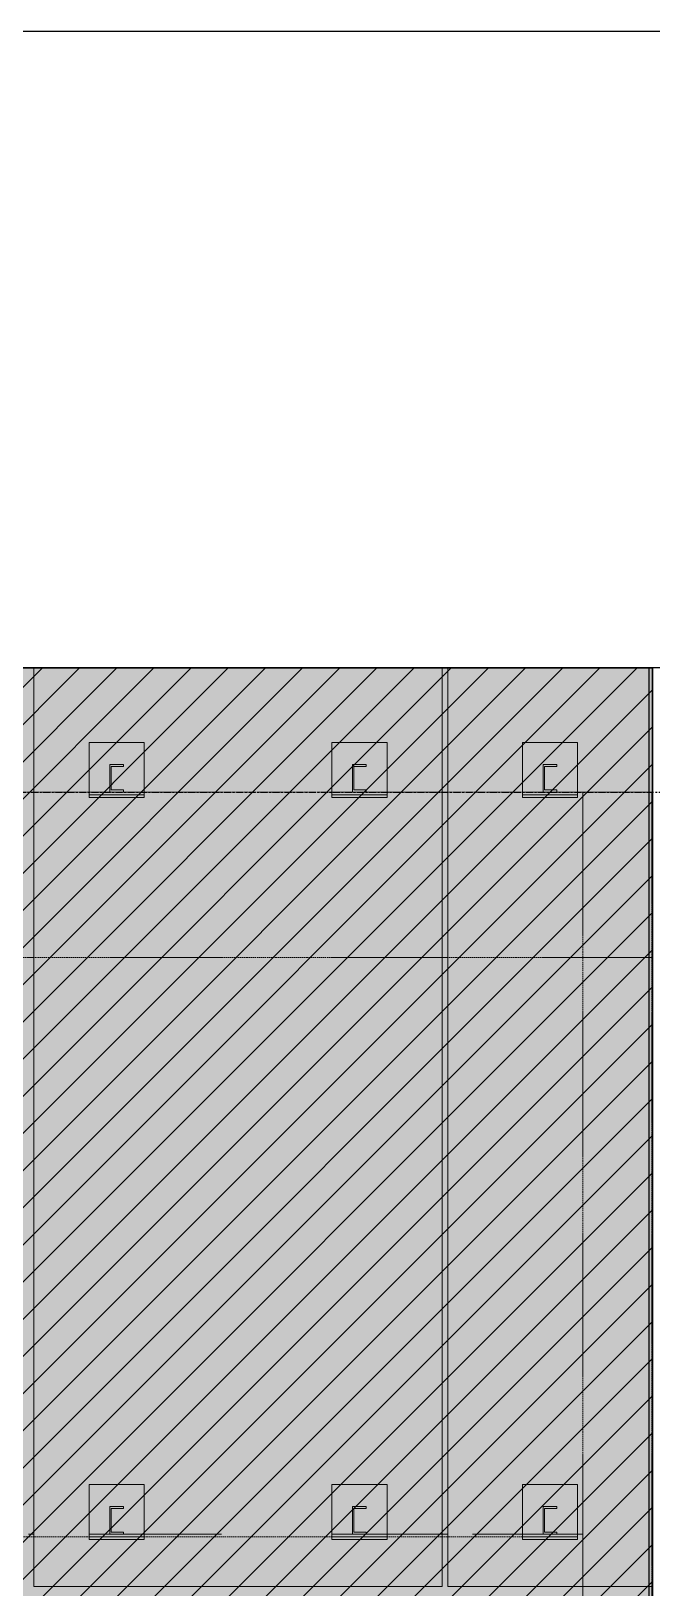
# Model space of a CAD drawing. Header units: millimetres. Extents: x 652937 to 1670132, y 1473552 to 2851037.
# Drawn here: x 767843 to 770093, y 1523605 to 1529249 of the extents above; entities that cross this region are included whole.
import ezdxf
from ezdxf.xclip import XClip

# ---------------------------------------------------------------- set-up
doc = ezdxf.new("R2010")
doc.units = ezdxf.units.MM
doc.header["$XCLIPFRAME"] = 0
for name, pattern in [('HIDDEN', [0.375, 0.25, -0.125]), ('TA_GL_005.00000', [13.75, 5, -1.25, 1.25, -1.25, 5]), ('XKITLINE00', [0]), ('XKITLINE02', [4, 2, -2])]:
    doc.linetypes.add(name, pattern=pattern)
doc.layers.get('Defpoints').update_dxf_attribs({"color": 255})
doc.layers.add('000 - 0_HIDE_OBJ_FRAMING_DEF_SUB', color=1, linetype='Continuous', plot=False)
for name, color, linetype in [('000 - 0_SYM_DWG_GRIDLINE_MAIN_COLOR_251', 251, 'Continuous'), ('000 - CONCRETE_COL_WIPEOUT_', 250, 'Continuous'), ('000 - CONCRETE_WALL_HATCH_', 251, 'Continuous'), ('000 - CONCRETE_WALL_MAIN_COLOR_2', 1, 'Continuous'), ('000 - H A T C H', 9, 'Continuous')]:
    doc.layers.add(name, color=color, linetype=linetype)
doc.layers.add('Part', color=2, linetype='Continuous', lineweight=0)
doc.styles.add('TA', font='', dxfattribs={"height": 4.5})
doc.styles.get('TA').set_extended_font_data('Cordia New')

# ---------------------------------------------------------------- blocks, each defined once
blk = doc.blocks.new('E2')
at = {"layer": '000 - 0_HIDE_OBJ_FRAMING_DEF_SUB'}
blk.add_lwpolyline([(1661279.1, 114870), (1659779.1, 114870), (1659779.1, 105925), (1661279.1, 105925)], close=True, dxfattribs=at)
blk = doc.blocks.new('12')
at = {"layer": 'Part', "color": 253, "linetype": 'XKITLINE00', "lineweight": 0}
for points in [[(663518.5716, 1524499.3916), (663518.5716, 1524502.7216), (663520.0516, 1524502.7216), (663520.0516, 1524499.3916)], [(663520.0716, 1524499.3916), (663520.0716, 1524502.7216), (663520.8136, 1524502.7216), (663520.8136, 1524499.3916)]]:
    blk.add_lwpolyline(points, close=True, dxfattribs=at)
blk = doc.blocks.new('PP18_ENT3_SE_ELE2-1')
at = {"layer": 'Part', "linetype": 'HIDDEN', "lineweight": 0, "ltscale": 20}
for p, q in [((-5165, 114420), (-8200, 114420)), ((-5165, 113820), (-8200, 113820))]:
    blk.add_line(p, q, dxfattribs=at)
at = {"layer": 'Part', "color": 1, "linetype": 'HIDDEN', "lineweight": 0, "ltscale": 20}
blk.add_line((-5190, 111720), (-8200, 111720), dxfattribs=at)
at = {"layer": 'Part', "linetype": 'HIDDEN', "lineweight": 0, "ltscale": 20}
blk.add_lwpolyline([(-4915, 103500), (-4915, 114420), (-5165, 114420), (-5165, 103500)], dxfattribs=at)
at = {"color": 4, "xscale": 1000, "yscale": 1000, "zscale": 1000}
blk.add_blockref('12', (-663525726.6, -1524387851.6), dxfattribs=at)
blk.add_blockref('E2', (-1664704.6, 0))
blk = doc.blocks.new('*A25223595')
at = {"layer": 'Part', "linetype": 'XKITLINE00', "lineweight": 0}
for p, q in [((216.26736, 68.822868), (216.267361, 68.822868)), ((216.267361, 68.822868), (223.667361, 68.822868)), ((216.267361, 68.822868), (216.267361, 52.172868)), ((223.667361, 68.822868), (223.667361, 52.172868)), ((216.267361, 52.172868), (216.26736, 52.172868)), ((223.667361, 52.172868), (216.267361, 52.172868))]:
    blk.add_line(p, q, dxfattribs=at)
at = {"layer": 'Part', "linetype": 'XKITLINE02', "lineweight": 0}
for p, q in [((216.267361, 68.822868), (216.26736, 68.822868)), ((216.26736, 68.822868), (216.26736, 52.172868)), ((223.66736, 52.172868), (223.66736, 68.822868)), ((216.267361, 52.172868), (216.26736, 52.172868))]:
    blk.add_line(p, q, dxfattribs=at)
blk = doc.blocks.new('*A25233596')
at = {"layer": 'Part', "linetype": 'XKITLINE00', "lineweight": 0}
for p, q in [((223.76736, 68.822868), (223.767361, 68.822868)), ((223.767361, 68.822868), (227.477361, 68.822868)), ((223.767361, 68.822868), (223.767361, 52.172868)), ((223.767361, 52.172868), (223.76736, 52.172868)), ((227.477361, 52.172868), (223.767361, 52.172868))]:
    blk.add_line(p, q, dxfattribs=at)
at = {"layer": 'Part', "linetype": 'XKITLINE02', "lineweight": 0}
for p, q in [((223.767361, 68.822868), (223.76736, 68.822868)), ((223.76736, 68.822868), (223.76736, 52.172868)), ((223.767361, 52.172868), (223.76736, 52.172868))]:
    blk.add_line(p, q, dxfattribs=at)
blk = doc.blocks.new('*A28023875')
at = {"layer": 'Part', "linetype": 'XKITLINE00', "lineweight": 0}
for p, q in [((216.267361, 53.122868), (216.167361, 53.122868)), ((223.767361, 53.122868), (223.667361, 53.122868)), ((226.217339, 52.172868), (226.217339, 52.122868))]:
    blk.add_line(p, q, dxfattribs=at)
at = {"layer": 'Part', "linetype": 'XKITLINE02', "lineweight": 0}
for p, q in [((223.667361, 53.122868), (216.267361, 53.122868)), ((226.217339, 53.122868), (223.767361, 53.122868)), ((226.217338, 51.122868), (226.217338, 53.122868)), ((226.217338, 53.122868), (226.217339, 53.122868)), ((226.217339, 53.122868), (226.217339, 52.172868))]:
    blk.add_line(p, q, dxfattribs=at)
blk = doc.blocks.new('*A28033876')
at = {"layer": 'Part', "linetype": 'XKITLINE00', "lineweight": 0}
for p, q in [((216.267361, 66.572868), (216.167361, 66.572868)), ((223.767361, 66.572868), (223.667361, 66.572868)), ((216.267361, 63.572868), (216.167361, 63.572868)), ((223.767361, 63.572868), (223.667361, 63.572868))]:
    blk.add_line(p, q, dxfattribs=at)
at = {"layer": 'Part', "linetype": 'XKITLINE02', "lineweight": 0}
for p, q in [((223.667361, 66.572868), (216.267361, 66.572868)), ((227.477361, 66.572868), (223.767361, 66.572868)), ((223.667361, 63.572868), (216.267361, 63.572868)), ((227.477361, 63.572868), (223.767361, 63.572868))]:
    blk.add_line(p, q, dxfattribs=at)
blk = doc.blocks.new('*A31324204')
at = {"layer": 'Part', "linetype": 'XKITLINE02', "lineweight": 0}
for p, q in [((226.217337, 47.972868), (226.217337, 66.572868)), ((226.217337, 66.572868), (226.217339, 66.572868)), ((226.217337, 66.572868), (227.467339, 66.572868)), ((226.217339, 66.572868), (226.217339, 52.172868)), ((227.467337, 66.572868), (227.467337, 47.972868)), ((227.467339, 66.572868), (227.467339, 52.172868)), ((226.217339, 52.122868), (226.217339, 47.972868)), ((227.467339, 52.122868), (227.467339, 47.972868)), ((226.217339, 47.972868), (226.217337, 47.972868)), ((226.217337, 47.972868), (227.467339, 47.972868))]:
    blk.add_line(p, q, dxfattribs=at)
at = {"layer": 'Part', "linetype": 'XKITLINE00', "lineweight": 0}
for p, q in [((226.217339, 52.172868), (226.217339, 52.122868)), ((227.467339, 52.172868), (227.467339, 52.122868))]:
    blk.add_line(p, q, dxfattribs=at)
blk = doc.blocks.new('*A31934265')
at = {"layer": 'Part', "linetype": 'XKITLINE02', "lineweight": 0}
for p, q in [((218.267392, 54.022868), (217.26739, 54.022868)), ((217.26739, 54.022868), (217.26739, 53.022868)), ((217.267392, 53.022868), (217.267392, 54.022868)), ((218.26739, 53.022868), (218.26739, 54.022868)), ((218.267392, 53.022868), (218.267392, 54.022868)), ((217.26739, 53.022868), (218.267392, 53.022868))]:
    blk.add_line(p, q, dxfattribs=at)
blk = doc.blocks.new('*A31944266')
at = {"layer": 'Part', "linetype": 'XKITLINE02', "lineweight": 0}
for p, q in [((217.892407, 53.622868), (217.642407, 53.622868)), ((217.642407, 53.122868), (217.642407, 53.622868)), ((217.642407, 53.122868), (217.642407, 53.622868)), ((217.892407, 53.585368), (217.892407, 53.622868)), ((217.892407, 53.585368), (217.892407, 53.622868)), ((217.892407, 53.585368), (217.667407, 53.585368)), ((217.667407, 53.585368), (217.667407, 53.160368)), ((217.667407, 53.160368), (217.667407, 53.585368)), ((217.892407, 53.122868), (217.642407, 53.122868)), ((217.667407, 53.160368), (217.892407, 53.160368)), ((217.892407, 53.122868), (217.892407, 53.160368)), ((217.892407, 53.122868), (217.892407, 53.160368))]:
    blk.add_line(p, q, dxfattribs=at)
blk = doc.blocks.new('*A31954267')
at = {"layer": 'Part', "linetype": 'XKITLINE02', "lineweight": 0}
for p, q in [((218.267407, 53.122868), (217.267406, 53.122868)), ((217.267406, 53.122868), (217.267406, 53.072868)), ((217.267406, 53.072868), (218.267407, 53.072868)), ((217.267407, 53.122868), (217.267407, 53.072868)), ((218.267406, 53.122868), (218.267407, 53.122868)), ((218.267406, 53.122868), (218.267406, 53.072868)), ((218.267406, 53.072868), (218.267407, 53.072868)), ((218.267407, 53.072868), (218.267407, 53.122868))]:
    blk.add_line(p, q, dxfattribs=at)
blk = doc.blocks.new('*A31964268')
at = {"layer": 'Part', "linetype": 'XKITLINE02', "lineweight": 0}
for p, q in [((222.667392, 54.022868), (221.66739, 54.022868)), ((221.66739, 54.022868), (221.66739, 53.022868)), ((221.667392, 53.022868), (221.667392, 54.022868)), ((222.66739, 53.022868), (222.66739, 54.022868)), ((222.667392, 53.022868), (222.667392, 54.022868)), ((221.66739, 53.022868), (222.667392, 53.022868))]:
    blk.add_line(p, q, dxfattribs=at)
blk = doc.blocks.new('*A31974269')
at = {"layer": 'Part', "linetype": 'XKITLINE02', "lineweight": 0}
for p, q in [((222.292407, 53.622868), (222.042407, 53.622868)), ((222.042407, 53.122868), (222.042407, 53.622868)), ((222.042407, 53.122868), (222.042407, 53.622868)), ((222.292407, 53.585368), (222.292407, 53.622868)), ((222.292407, 53.585368), (222.292407, 53.622868)), ((222.292407, 53.585368), (222.067407, 53.585368)), ((222.067407, 53.585368), (222.067407, 53.160368)), ((222.067407, 53.160368), (222.067407, 53.585368)), ((222.292407, 53.122868), (222.042407, 53.122868)), ((222.067407, 53.160368), (222.292407, 53.160368)), ((222.292407, 53.122868), (222.292407, 53.160368)), ((222.292407, 53.122868), (222.292407, 53.160368))]:
    blk.add_line(p, q, dxfattribs=at)
blk = doc.blocks.new('*A31984270')
at = {"layer": 'Part', "linetype": 'XKITLINE02', "lineweight": 0}
for p, q in [((222.667407, 53.122868), (221.667406, 53.122868)), ((221.667406, 53.122868), (221.667406, 53.072868)), ((221.667406, 53.072868), (222.667407, 53.072868)), ((221.667407, 53.122868), (221.667407, 53.072868)), ((222.667406, 53.122868), (222.667407, 53.122868)), ((222.667406, 53.122868), (222.667406, 53.072868)), ((222.667406, 53.072868), (222.667407, 53.072868)), ((222.667407, 53.072868), (222.667407, 53.122868))]:
    blk.add_line(p, q, dxfattribs=at)
blk = doc.blocks.new('*A31994271')
at = {"layer": 'Part', "linetype": 'XKITLINE02', "lineweight": 0}
for p, q in [((225.747407, 53.622868), (225.497407, 53.622868)), ((225.497407, 53.122868), (225.497407, 53.622868)), ((225.497407, 53.122868), (225.497407, 53.622868)), ((225.747407, 53.585368), (225.747407, 53.622868)), ((225.747407, 53.585368), (225.747407, 53.622868)), ((225.747407, 53.585368), (225.522407, 53.585368)), ((225.522407, 53.585368), (225.522407, 53.160368)), ((225.522407, 53.160368), (225.522407, 53.585368)), ((225.747407, 53.122868), (225.497407, 53.122868)), ((225.522407, 53.160368), (225.747407, 53.160368)), ((225.747407, 53.122868), (225.747407, 53.160368)), ((225.747407, 53.122868), (225.747407, 53.160368))]:
    blk.add_line(p, q, dxfattribs=at)
blk = doc.blocks.new('*A32004272')
at = {"layer": 'Part', "linetype": 'XKITLINE02', "lineweight": 0}
for p, q in [((226.122392, 54.022868), (225.12239, 54.022868)), ((225.12239, 54.022868), (225.12239, 53.022868)), ((225.122392, 53.022868), (225.122392, 54.022868)), ((226.12239, 53.022868), (226.12239, 54.022868)), ((226.122392, 53.022868), (226.122392, 54.022868)), ((225.12239, 53.022868), (226.122392, 53.022868))]:
    blk.add_line(p, q, dxfattribs=at)
blk = doc.blocks.new('*A32014273')
at = {"layer": 'Part', "linetype": 'XKITLINE02', "lineweight": 0}
for p, q in [((226.122407, 53.122868), (225.122406, 53.122868)), ((225.122406, 53.122868), (225.122406, 53.072868)), ((225.122406, 53.072868), (226.122407, 53.072868)), ((225.122407, 53.122868), (225.122407, 53.072868)), ((226.122406, 53.122868), (226.122407, 53.122868)), ((226.122406, 53.122868), (226.122406, 53.072868)), ((226.122406, 53.072868), (226.122407, 53.072868)), ((226.122407, 53.072868), (226.122407, 53.122868))]:
    blk.add_line(p, q, dxfattribs=at)
blk = doc.blocks.new('*A32474319')
at = {"layer": 'Part', "linetype": 'XKITLINE02', "lineweight": 0}
for p, q in [((218.267407, 66.572868), (217.267406, 66.572868)), ((217.267406, 66.572868), (217.267406, 66.522868)), ((217.267406, 66.522868), (218.267407, 66.522868)), ((217.267407, 66.572868), (217.267407, 66.522868)), ((218.267406, 66.572868), (218.267407, 66.572868)), ((218.267406, 66.572868), (218.267406, 66.522868)), ((218.267406, 66.522868), (218.267407, 66.522868)), ((218.267407, 66.522868), (218.267407, 66.572868))]:
    blk.add_line(p, q, dxfattribs=at)
blk = doc.blocks.new('*A32484320')
at = {"layer": 'Part', "linetype": 'XKITLINE02', "lineweight": 0}
for p, q in [((222.667407, 66.572868), (221.667406, 66.572868)), ((221.667406, 66.572868), (221.667406, 66.522868)), ((221.667406, 66.522868), (222.667407, 66.522868)), ((221.667407, 66.572868), (221.667407, 66.522868)), ((222.667406, 66.572868), (222.667407, 66.572868)), ((222.667406, 66.572868), (222.667406, 66.522868)), ((222.667406, 66.522868), (222.667407, 66.522868)), ((222.667407, 66.522868), (222.667407, 66.572868))]:
    blk.add_line(p, q, dxfattribs=at)
blk = doc.blocks.new('*A32494321')
at = {"layer": 'Part', "linetype": 'XKITLINE02', "lineweight": 0}
for p, q in [((226.122407, 66.572868), (225.122406, 66.572868)), ((225.122406, 66.572868), (225.122406, 66.522868)), ((225.122406, 66.522868), (226.122407, 66.522868)), ((225.122407, 66.572868), (225.122407, 66.522868)), ((226.122406, 66.572868), (226.122407, 66.572868)), ((226.122406, 66.572868), (226.122406, 66.522868)), ((226.122406, 66.522868), (226.122407, 66.522868)), ((226.122407, 66.522868), (226.122407, 66.572868))]:
    blk.add_line(p, q, dxfattribs=at)
blk = doc.blocks.new('*A32524324')
at = {"layer": 'Part', "linetype": 'XKITLINE02', "lineweight": 0}
for p, q in [((222.292407, 67.072868), (222.042406, 67.072868)), ((222.042406, 66.572868), (222.042406, 67.072868)), ((222.042407, 66.572868), (222.042407, 67.072868)), ((222.292407, 67.035368), (222.067406, 67.035368)), ((222.067406, 67.035368), (222.067406, 66.610368)), ((222.067407, 66.610368), (222.067407, 67.035368)), ((222.292406, 67.035368), (222.292406, 67.072868)), ((222.292407, 67.035368), (222.292407, 67.072868)), ((222.067406, 66.610368), (222.292407, 66.610368)), ((222.292406, 66.572868), (222.292406, 66.610368)), ((222.292407, 66.572868), (222.292407, 66.610368)), ((222.292407, 66.572868), (222.042406, 66.572868))]:
    blk.add_line(p, q, dxfattribs=at)
blk = doc.blocks.new('*A32534325')
at = {"layer": 'Part', "linetype": 'XKITLINE02', "lineweight": 0}
for p, q in [((217.892407, 67.072868), (217.642406, 67.072868)), ((217.642406, 66.572868), (217.642406, 67.072868)), ((217.642407, 66.572868), (217.642407, 67.072868)), ((217.892407, 67.035368), (217.667406, 67.035368)), ((217.667406, 67.035368), (217.667406, 66.610368)), ((217.667407, 66.610368), (217.667407, 67.035368)), ((217.892406, 67.035368), (217.892406, 67.072868)), ((217.892407, 67.035368), (217.892407, 67.072868)), ((217.667406, 66.610368), (217.892407, 66.610368)), ((217.892406, 66.572868), (217.892406, 66.610368)), ((217.892407, 66.572868), (217.892407, 66.610368)), ((217.892407, 66.572868), (217.642406, 66.572868))]:
    blk.add_line(p, q, dxfattribs=at)
blk = doc.blocks.new('*A32544326')
at = {"layer": 'Part', "linetype": 'XKITLINE02', "lineweight": 0}
for p, q in [((222.667392, 67.472868), (221.66739, 67.472868)), ((221.66739, 67.472868), (221.66739, 66.472868)), ((221.667392, 66.472868), (221.667392, 67.472868)), ((222.66739, 66.472868), (222.66739, 67.472868)), ((222.667392, 66.472868), (222.667392, 67.472868)), ((221.66739, 66.472868), (222.667392, 66.472868))]:
    blk.add_line(p, q, dxfattribs=at)
blk = doc.blocks.new('*A32554327')
at = {"layer": 'Part', "linetype": 'XKITLINE02', "lineweight": 0}
for p, q in [((218.267392, 67.472868), (217.26739, 67.472868)), ((217.26739, 67.472868), (217.26739, 66.472868)), ((217.267392, 66.472868), (217.267392, 67.472868)), ((218.26739, 66.472868), (218.26739, 67.472868)), ((218.267392, 66.472868), (218.267392, 67.472868)), ((217.26739, 66.472868), (218.267392, 66.472868))]:
    blk.add_line(p, q, dxfattribs=at)
blk = doc.blocks.new('*A32564328')
at = {"layer": 'Part', "linetype": 'XKITLINE02', "lineweight": 0}
for p, q in [((226.122392, 67.472868), (225.12239, 67.472868)), ((225.12239, 67.472868), (225.12239, 66.472868)), ((225.122392, 66.472868), (225.122392, 67.472868)), ((226.12239, 66.472868), (226.12239, 67.472868)), ((226.122392, 66.472868), (226.122392, 67.472868)), ((225.12239, 66.472868), (226.122392, 66.472868))]:
    blk.add_line(p, q, dxfattribs=at)
blk = doc.blocks.new('*A32574329')
at = {"layer": 'Part', "linetype": 'XKITLINE02', "lineweight": 0}
for p, q in [((225.747407, 67.072868), (225.497406, 67.072868)), ((225.497406, 66.572868), (225.497406, 67.072868)), ((225.497407, 66.572868), (225.497407, 67.072868)), ((225.747407, 67.035368), (225.522406, 67.035368)), ((225.522406, 67.035368), (225.522406, 66.610368)), ((225.522407, 66.610368), (225.522407, 67.035368)), ((225.747406, 67.035368), (225.747406, 67.072868)), ((225.747407, 67.035368), (225.747407, 67.072868)), ((225.522406, 66.610368), (225.747407, 66.610368)), ((225.747406, 66.572868), (225.747406, 66.610368)), ((225.747407, 66.572868), (225.747407, 66.610368)), ((225.747407, 66.572868), (225.497406, 66.572868))]:
    blk.add_line(p, q, dxfattribs=at)
blk = doc.blocks.new('PP18_ENT3_SE_ELE2-2')
at = {"lineweight": 0, "xscale": 200, "yscale": 200, "zscale": 200}
for name in ['*A25223595', '*A25233596', '*A32554327', '*A32544326', '*A32564328', '*A32534325', '*A32524324', '*A32574329', '*A28033876', '*A32474319', '*A32484320', '*A32494321', '*A31324204', '*A31934265', '*A31964268', '*A32004272', '*A31944266', '*A31974269', '*A31994271', '*A28023875', '*A31954267', '*A31984270', '*A32014273']:
    blk.add_blockref(name, (-50408.4678, 101105.4264), dxfattribs=at)
blk = doc.blocks.new('*U6164')
at = {"layer": '000 - 0_SYM_DWG_GRIDLINE_MAIN_COLOR_251', "linetype": 'ByBlock', "ltscale": 5}
blk.add_line((200, 0), (-30071, 0), dxfattribs=at)
at = {"style": 'TA', "flags": 1}
blk.add_attdef('LOCATION', (6, -6), '', height=4.5, rotation=270, dxfattribs=at)
blk = doc.blocks.new('W-1-PP18-ST_ENT3_REV02_20260413-044638_PP18_ENT3_ELE2-DIM')
at = {"layer": '000 - 0_SYM_DWG_GRIDLINE_MAIN_COLOR_251', "color": 6, "linetype": 'TA_GL_005.00000', "rotation": 180}
blk.add_blockref('*U6164', (-21271, 114420), dxfattribs=at)
blk = doc.blocks.new('*U6174')
at = {"layer": '000 - H A T C H'}
h = blk.add_hatch(dxfattribs=at)
h.set_pattern_fill('AR-CONC', color=8, scale=0.05)
h.paths.add_polyline_path([(7281, 0), (0, 0), (0, -2980), (15523, -2980), (15523, 9340), (7281, 9340)])
at = {"layer": '000 - CONCRETE_COL_WIPEOUT_', "color": 0}
blk.add_lwpolyline([(7281, 0), (7281, 9340), (15523, 9340), (15523, -2980), (0, -2980), (0, 0), (7281, 0), (7281, 0), (7281, 0), (7281, 0), (7281, 0), (7281, 0)], close=True, dxfattribs=at)
blk = doc.blocks.new('A$Cfa402d38')
at = {"layer": 'Defpoints'}
blk.add_lwpolyline([(314, -1870), (314, -4850), (15837, -4850), (15837, 7470), (7595, 7470), (7595, -1870)], close=True, dxfattribs=at)
at = {"layer": '000 - CONCRETE_WALL_MAIN_COLOR_2'}
blk.add_blockref('*U6174', (314, -1870), dxfattribs=at)
at = {"layer": '000 - CONCRETE_WALL_HATCH_'}
h = blk.add_hatch(dxfattribs=at)
h.set_pattern_fill('ANSI31', color=1, scale=30)
h.paths.add_polyline_path([(314, -1870), (314, -4850), (15837, -4850), (15837, 7470), (7595, 7470), (7595, -1870)])
blk = doc.blocks.new('A$C0a204f6e')
at = {"layer": 'Defpoints'}
blk.add_lwpolyline([(775, 0), (0, 0), (0, 443.999987), (775, 443.999987)], close=True, dxfattribs=at)

msp = doc.modelspace()

# ---------------------------------------------------------------- block references
at = {"color": 6}
msp.add_blockref('A$Cfa402d38', (754258.1769, 1519470.4203), dxfattribs=at)

# ---------------------------------------------------------------- next in the draw order: block references
ref = msp.add_blockref('PP18_ENT3_SE_ELE2-2', (775008.1769, 1412070.4203), dxfattribs=at)
XClip(ref).set_block_clipping_path([(-26088.7758649617, 100920), (12661.2241350383, 117178.2602934372)])

# ---------------------------------------------------------------- next in the draw order: block references
ref = msp.add_blockref('PP18_ENT3_SE_ELE2-1', (775008.1769, 1412070.4203), dxfattribs=at)
XClip(ref).set_block_clipping_path([(-21816.709593582, 100920), (8800.0000001194, 118767.7153737911)])

# ---------------------------------------------------------------- next in the draw order: block references
at = {"color": 6, "xscale": 50, "yscale": 50, "zscale": 50}
msp.add_blockref('A$C0a204f6e', (748919.4011, 1507048.6813), dxfattribs=at)
at = {"color": 6}
msp.add_blockref('W-1-PP18-ST_ENT3_REV02_20260413-044638_PP18_ENT3_ELE2-DIM', (775008.1769, 1412070.4203), dxfattribs=at)

doc.saveas('drawing.dxf')
